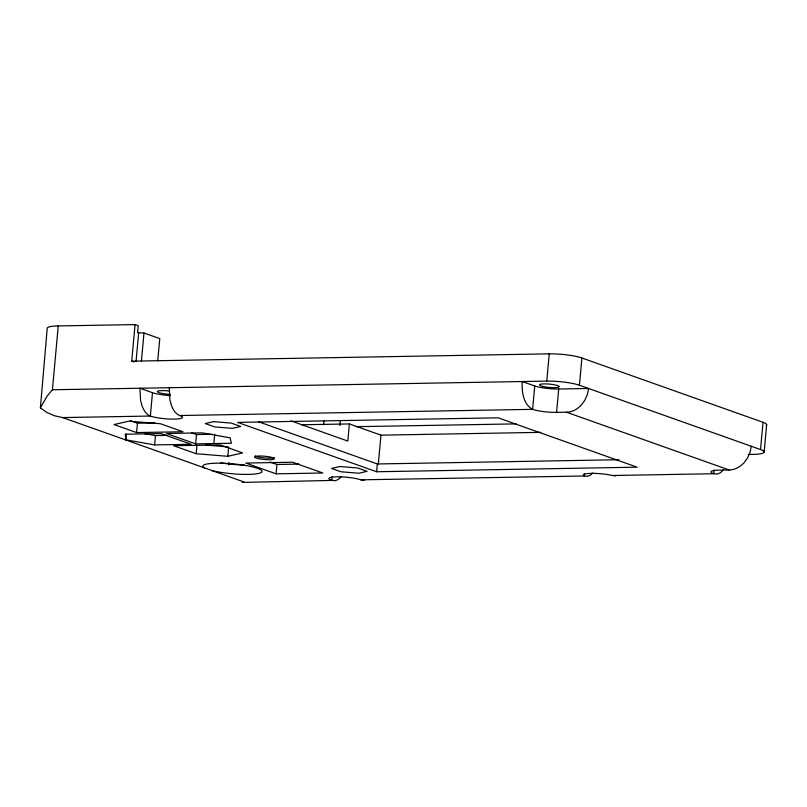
<?xml version="1.0" encoding="UTF-8"?>
<svg xmlns="http://www.w3.org/2000/svg" width="807" height="807" viewBox="0 0 807 807"><rect width="100%" height="100%" fill="white"/><g stroke="black" fill="none" stroke-linecap="round" stroke-linejoin="round"><path stroke-width="1.21" d="M169.309 387.723L169.924 400L171.477 405.548A23.443 12.619 89 0 0 179.709 415.524L179.84 415.565A17.441 2.905 5.2 0 1 174.403 419.115A17.441 2.905 5.2 0 1 150.445 416.079L150.354 416.039A23.443 12.619 89 0 1 142.133 406.062L140.569 400.514L139.954 388.238L152.573 392.727A17.441 2.905 5.2 0 0 170.206 395.601M204.575 467.979L204.171 467.757A29.738 4.963 5.2 0 1 233.879 463.944A29.738 4.963 5.2 0 1 259.763 473.124A29.738 4.963 5.2 0 1 212.342 470.663L62.653 417.582L54.351 415.726L46.756 412.417L40.4 407.858L47.119 396.086L52.425 389.771L58.235 325.927L135.051 324.585L138.219 325.705L137.573 332.706L143.979 332.988L159.766 338.597L157.748 360.79M133.831 361.919L131.723 361.173L135.051 324.585M125.821 439.815L125.287 434.216L161.027 433.591L191.138 444.284L154.621 444.919L125.821 439.815L126.356 433.974M136.05 361.435L138.633 333.079M141.396 361.344L143.979 332.988M136.585 432.562L114.049 424.563L128.838 421.163L160.482 423.746L183.007 431.755L136.585 432.562L137.432 423.221L130.32 420.699M152.483 392.686L150.354 416.039L62.653 417.582M154.621 444.919L155.479 435.578L166.807 435.377M195.637 443.89L166.363 433.49L202.103 432.865L230.106 437.828L231.377 443.265L195.637 443.89L196.484 434.549L191.804 432.885M196.182 453.726L173.646 445.726L220.079 444.909L242.604 452.909L227.816 456.308L196.182 453.726L196.928 445.555M213.845 443.568L214.692 434.227M227.816 456.308L228.663 446.967M228.633 464.882L228.855 462.441M276.095 473.83L245.772 463.057L292.527 462.24L322.85 473.003L276.095 473.83L276.942 464.489L269.942 461.997M323.657 424.795L324 421.093M339.908 425.471L340.352 420.538M301.445 424.775L349.381 423.937L347.817 441.066L290.873 420.84M376.627 471.752L237.631 422.394L498.161 417.824L637.147 467.182L376.627 471.752L377.333 463.964L258.543 421.779M378.312 464.307L380.965 435.155L349.381 423.937M751.277 446.261L750.046 452.313L747.544 457.983L743.953 462.875A23.484 19.388 -70.5 0 1 729.114 469.977L566.423 412.195L556.578 412.367A17.441 2.905 5.2 0 1 532.61 409.341C523.017 404.105 521.746 391.365 522.21 381.529L534.738 385.978L532.61 409.341L179.709 415.524M52.425 389.771L546.763 381.106L549.234 353.849A23.786 3.964 5.2 0 1 581.918 357.985L763.019 422.293A23.786 3.964 5.2 0 1 766.085 425.571M556.578 412.367L558.706 389.014L588.596 388.49L587.365 394.542L584.863 400.211L581.272 405.104A23.484 19.398 -70.5 0 1 566.423 412.206M763.019 422.293L760.537 449.549L579.436 385.242L581.918 357.985M584.308 473.527L584.086 475.999L360.81 479.832A17.421 2.905 5.2 0 0 338.799 476.836A17.421 2.905 5.2 0 0 329.73 479.57L334.966 480.79L338.224 479.519L341.149 476.735M714.124 470.037L713.781 473.729L612.442 475.505L608.811 474.778A17.441 2.905 5.2 0 0 583.36 475.232L584.086 475.999L587.395 476.352L590.633 475.091L592.832 473.003M764.168 451.839L766.65 424.583M331.99 476.735L331.657 480.427L242.161 482.415M723.264 470.027L720.338 472.821L717.1 474.082L713.65 473.689A17.441 2.905 5.2 0 1 719.087 470.138L729.125 469.967M131.723 361.173L549.234 353.849M137.432 423.221L155.005 422.918M356.21 426.681L516.288 423.877M196.484 434.549L212.261 434.267M380.965 435.155L540.882 432.35M748.19 454.472L753.133 454.381A23.786 3.964 5.2 0 0 760.537 449.549M276.942 464.489L299.094 464.096M377.333 463.964L618.979 459.728M205.553 445.081L227.453 446.866M612.442 475.505L615.751 475.858M361.052 479.913L364.34 480.266M144.675 433.662L155.479 435.578M211.555 470.451L243.976 481.961M40.4 407.858L47.199 328.479A23.786 3.964 5.2 0 1 58.235 325.927M546.763 381.106A23.786 3.964 5.2 0 1 579.436 385.242M558.706 389.014A17.441 2.905 5.2 0 1 534.738 385.978M170.186 394.31A9.916 1.654 5.2 0 1 157.405 391.657A9.916 1.654 5.2 0 1 169.45 391.042M274.209 457.529A9.916 1.654 5.2 0 1 264.968 458.003A9.916 1.654 5.2 0 1 255.153 455.965M244.511 465.044A29.738 4.963 5.2 0 1 220.664 462.825M213.512 421.647L205.23 423.554L214.712 426.923L232.466 428.376L240.738 426.459L231.266 423.1L213.512 421.647M339.858 466.507L331.586 468.423L341.058 471.782L358.812 473.245L367.094 471.328L357.622 467.969L339.858 466.507M542.667 386.392A9.916 1.654 5.2 0 0 558.999 386.987A9.916 1.654 5.2 0 0 546.45 383.92A9.916 1.654 5.2 0 0 542.667 386.392M257.736 458.497A9.916 1.654 5.2 0 0 274.067 459.082A9.916 1.654 5.2 0 0 261.518 456.026A9.916 1.654 5.2 0 0 257.736 458.497"/></g></svg>
